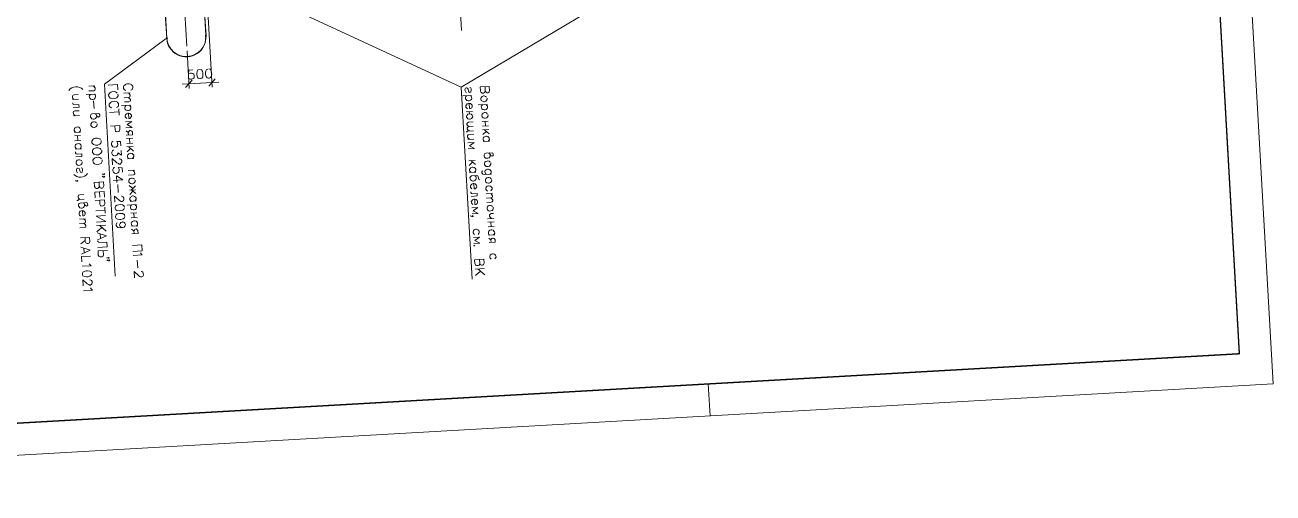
# Model space of a CAD drawing. Header units: metres. Extents: x 107714.2 to 107732.3, y 110797.9 to 110846.2.
# Drawn here: x 107716.82687 to 107716.83758, y 110843.47475 to 110843.47877 of the extents above; entities that cross this region are included whole.
import ezdxf

# ---------------------------------------------------------------- set-up
doc = ezdxf.new("R2010")
doc.units = ezdxf.units.M
doc.layers.add('PDF _Геометрия', color=7, linetype='Continuous')
doc.layers.add('PDF _Сплошная заливка', color=7, linetype='Continuous')

msp = doc.modelspace()

# ---------------------------------------------------------------- linework, layer by layer
at = {"layer": 'PDF _Геометрия', "lineweight": 18}
for points in [[(107716.8197510368, 110843.4980960203), (107716.8210779457, 110843.4747503656), (107716.8375846381, 110843.475688565), (107716.8362577291, 110843.4990342197)], [(107716.8283649295, 110843.4783880672), (107716.8283534708, 110843.4783840772), (107716.8283474769, 110843.4783720511), (107716.8283435253, 110843.4783534635), (107716.8283441874, 110843.4783418157), (107716.8283502197, 110843.4783237956), (107716.8283575376, 110843.4783125261), (107716.8283693746, 110843.4783098601), (107716.8283760305, 110843.4783102384), (107716.8283874893, 110843.4783142284), (107716.8283951471, 110843.4783263492), (107716.8283974348, 110843.4783448421), (107716.8283967727, 110843.47835649), (107716.8283924044, 110843.4783746046), (107716.8283834225, 110843.4783857796), (107716.8283715855, 110843.4783884455)], [(107716.8284398087, 110843.4783923232), (107716.82842835, 110843.4783883332), (107716.8284223561, 110843.478376307), (107716.8284184045, 110843.4783577195), (107716.8284190665, 110843.4783460716), (107716.8284250988, 110843.4783280516), (107716.8284324168, 110843.478316782), (107716.8284442538, 110843.4783141161), (107716.8284509097, 110843.4783144944), (107716.8284623684, 110843.4783184844), (107716.8284700263, 110843.4783306051), (107716.8284723139, 110843.4783490981), (107716.8284716519, 110843.4783607459), (107716.8284672836, 110843.4783788606), (107716.8284583016, 110843.4783900356), (107716.8284464646, 110843.4783927015)], [(107716.827667479, 110843.4781764822), (107716.8276683302, 110843.4781615063), (107716.8276637165, 110843.4781545667), (107716.8276575335, 110843.4781458685), (107716.8276494027, 110843.4781420676), (107716.827639608, 110843.4781381722), (107716.8276196402, 110843.4781370373), (107716.8276094672, 110843.4781397978), (107716.8276009581, 110843.4781426529), (107716.8275938293, 110843.4781505945), (107716.8275884591, 110843.4781569667), (107716.8275876079, 110843.4781719425), (107716.8275921269, 110843.4781805461), (107716.8275984045, 110843.4781875804), (107716.8276064407, 110843.4781930452), (107716.8276162355, 110843.4781969406), (107716.8276362032, 110843.4781980755), (107716.8276463763, 110843.478195315), (107716.8276549799, 110843.478190796), (107716.8276620141, 110843.4781845183)], [(107716.8308361569, 110843.4781429043), (107716.8308367243, 110843.4781329204), (107716.8308322053, 110843.4781243168), (107716.8308259277, 110843.4781172825), (107716.8308145635, 110843.4781116285), (107716.8308079076, 110843.4781112502), (107716.830795976, 110843.4781155802), (107716.8307872778, 110843.4781217632), (107716.8307834769, 110843.4781298939), (107716.8307829095, 110843.4781398778), (107716.8307857646, 110843.4781483869), (107716.8307937062, 110843.4781555157), (107716.8308050703, 110843.4781611697), (107716.8308117262, 110843.478161548), (107716.8308236578, 110843.4781572181), (107716.830830692, 110843.4781509405)], [(107716.8308441959, 110843.4780014659), (107716.8308448579, 110843.477989818), (107716.8308402443, 110843.4779828784), (107716.8308340612, 110843.4779741802), (107716.8308226025, 110843.4779701902), (107716.8308159466, 110843.4779698119), (107716.8308041096, 110843.4779724778), (107716.8307953168, 110843.4779803248), (107716.8307916105, 110843.4779867916), (107716.8307909485, 110843.4779984395), (107716.8307938981, 110843.4780052845), (107716.8308017452, 110843.4780140773), (107716.8308132039, 110843.4780180673), (107716.8308198598, 110843.4780184456), (107716.8308316968, 110843.4780157797), (107716.8308388256, 110843.4780078381)], [(107716.8274882653, 110843.47792257), (107716.8274889274, 110843.4779109222), (107716.8274859777, 110843.4779040771), (107716.8274781307, 110843.4778952843), (107716.827466672, 110843.4778912943), (107716.8274600161, 110843.477890916), (107716.827448179, 110843.4778935819), (107716.8274410502, 110843.4779015235), (107716.82743568, 110843.4779078957), (107716.8274350179, 110843.4779195436), (107716.827439537, 110843.4779281472), (107716.8274458146, 110843.4779351815), (107716.8274572733, 110843.4779391715), (107716.8274639293, 110843.4779395498), (107716.8274757663, 110843.4779368838), (107716.8274844645, 110843.4779307008)], [(107716.8275232117, 110843.4777776529), (107716.8275240629, 110843.4777626771), (107716.8275194493, 110843.4777557374), (107716.8275132663, 110843.4777470392), (107716.8275051355, 110843.4777432384), (107716.8274953408, 110843.477739343), (107716.827475373, 110843.4777382081), (107716.8274652, 110843.4777409686), (107716.8274566909, 110843.4777438236), (107716.8274495621, 110843.4777517652), (107716.8274441918, 110843.4777581374), (107716.8274433407, 110843.4777731133), (107716.8274478597, 110843.4777817169), (107716.8274541374, 110843.4777887511), (107716.8274621735, 110843.477794216), (107716.8274719683, 110843.4777981114), (107716.827491936, 110843.4777992463), (107716.8275021091, 110843.4777964858), (107716.8275107127, 110843.4777919667), (107716.8275177469, 110843.4777856891)], [(107716.827527846, 110843.4776961179), (107716.8275286972, 110843.477681142), (107716.8275241781, 110843.4776725384), (107716.8275179005, 110843.4776655042), (107716.8275097698, 110843.4776617033), (107716.8275000696, 110843.4776561439), (107716.8274801018, 110843.477655009), (107716.8274698342, 110843.4776594335), (107716.8274613252, 110843.4776622886), (107716.8274542909, 110843.4776685662), (107716.8274488261, 110843.4776766024), (107716.8274479749, 110843.4776915782), (107716.8274525885, 110843.4776985178), (107716.8274587716, 110843.4777072161), (107716.8274669024, 110843.4777110169), (107716.8274766971, 110843.4777149123), (107716.8274966648, 110843.4777160472), (107716.8275068379, 110843.4777132867), (107716.8275153469, 110843.4777104317), (107716.8275224758, 110843.47770249)], [(107716.8273598991, 110843.4775964269), (107716.8273605611, 110843.477584779), (107716.8273576115, 110843.477577934), (107716.8273497645, 110843.4775691412), (107716.8273399697, 110843.4775652457), (107716.8273316498, 110843.4775647729), (107716.8273198128, 110843.4775674388), (107716.827312684, 110843.4775753804), (107716.8273089777, 110843.4775818472), (107716.8273083157, 110843.477593495), (107716.8273112654, 110843.4776003401), (107716.8273174484, 110843.4776090383), (107716.8273289071, 110843.4776130283), (107716.827337227, 110843.4776135012), (107716.8273474001, 110843.4776107407), (107716.8273561929, 110843.4776028937)], [(107716.8275325748, 110843.4776129188), (107716.827533426, 110843.477597943), (107716.8275288124, 110843.4775910033), (107716.8275226293, 110843.4775823051), (107716.8275144986, 110843.4775785043), (107716.8275047039, 110843.4775746088), (107716.8274847361, 110843.4775734739), (107716.827474563, 110843.4775762344), (107716.827466054, 110843.4775790895), (107716.8274589252, 110843.4775870311), (107716.8274535549, 110843.4775934033), (107716.8274527037, 110843.4776083791), (107716.8274572228, 110843.4776169827), (107716.8274635004, 110843.477624017), (107716.8274715366, 110843.4776294818), (107716.8274813313, 110843.4776333772), (107716.8275012991, 110843.4776345122), (107716.8275114721, 110843.4776317517), (107716.8275200758, 110843.4776272326), (107716.82752711, 110843.477620955)], [(107716.83086784, 110843.4775854706), (107716.8308685021, 110843.4775738228), (107716.8308638884, 110843.4775668831), (107716.8308577054, 110843.4775581849), (107716.8308462467, 110843.4775541949), (107716.8308395907, 110843.4775538166), (107716.8308277537, 110843.4775564825), (107716.8308189609, 110843.4775643295), (107716.8308152547, 110843.4775707963), (107716.8308145926, 110843.4775824442), (107716.8308174477, 110843.4775909532), (107716.8308253893, 110843.477598082), (107716.830836848, 110843.477602072), (107716.8308435039, 110843.4776024504), (107716.830855341, 110843.4775997844), (107716.8308623752, 110843.4775935068)], [(107716.8278145855, 110843.4774386409), (107716.8278152475, 110843.4774269931), (107716.8278107285, 110843.4774183894), (107716.8278044508, 110843.4774113552), (107716.8277929921, 110843.4774073652), (107716.8277863362, 110843.4774069869), (107716.8277744992, 110843.4774096528), (107716.827765801, 110843.4774158359), (107716.8277620001, 110843.4774239666), (107716.8277613381, 110843.4774356145), (107716.8277642878, 110843.4774424596), (107716.8277721348, 110843.4774512523), (107716.8277835935, 110843.4774552423), (107716.8277902494, 110843.4774556207), (107716.8278020864, 110843.4774529547), (107716.8278092152, 110843.4774450131)], [(107716.830875879, 110843.4774440322), (107716.8308765411, 110843.4774323844), (107716.830872022, 110843.4774237807), (107716.8308657444, 110843.4774167465), (107716.8308542857, 110843.4774127565), (107716.8308476297, 110843.4774123782), (107716.8308357927, 110843.4774150441), (107716.8308270945, 110843.4774212272), (107716.8308232937, 110843.4774293579), (107716.8308226316, 110843.4774410058), (107716.8308255813, 110843.4774478509), (107716.8308334283, 110843.4774566437), (107716.830844887, 110843.4774606336), (107716.8308515429, 110843.4774610119), (107716.83086338, 110843.477458346), (107716.8308705088, 110843.4774504044)], [(107716.8277225225, 110843.4772080452), (107716.8277169631, 110843.4772177453), (107716.8277065063, 110843.4772254978), (107716.8276863494, 110843.4772276908), (107716.8276763655, 110843.4772271234), (107716.8276565869, 110843.4772226605), (107716.8276470759, 110843.4772137731), (107716.8276426514, 110843.4772035055), (107716.8276431243, 110843.4771951856), (107716.8276487783, 110843.4771838214), (107716.8276591405, 110843.477177733), (107716.8276792974, 110843.4771755399), (107716.8276892813, 110843.4771761074), (107716.8277090599, 110843.4771805703), (107716.8277186655, 110843.4771877937), (107716.8277229954, 110843.4771997253)], [(107716.8277267785, 110843.477133166), (107716.827721219, 110843.4771428662), (107716.8277107623, 110843.4771506186), (107716.8276906054, 110843.4771528117), (107716.8276806215, 110843.4771522442), (107716.8276608429, 110843.4771477813), (107716.8276513318, 110843.477138894), (107716.8276469074, 110843.4771286263), (107716.8276473802, 110843.4771203064), (107716.8276530342, 110843.4771089423), (107716.8276633964, 110843.4771028538), (107716.8276835533, 110843.4771006608), (107716.8276935372, 110843.4771012282), (107716.8277133158, 110843.4771056911), (107716.8277229214, 110843.4771129145), (107716.8277272513, 110843.4771248461)], [(107716.8308894981, 110843.477204419), (107716.8308901601, 110843.4771927711), (107716.830885641, 110843.4771841675), (107716.8308793634, 110843.4771771332), (107716.8308679047, 110843.4771731432), (107716.8308612488, 110843.4771727649), (107716.8308494118, 110843.4771754308), (107716.8308407135, 110843.4771816139), (107716.8308369127, 110843.4771897446), (107716.8308362507, 110843.4772013925), (107716.8308392003, 110843.4772082376), (107716.8308470473, 110843.4772170304), (107716.830858506, 110843.4772210204), (107716.830865162, 110843.4772213987), (107716.830876999, 110843.4772187327), (107716.8308841278, 110843.4772107911)], [(107716.8274409989, 110843.476639487), (107716.8274370089, 110843.4766509457), (107716.8274249827, 110843.4766569396), (107716.8274064898, 110843.4766592273), (107716.8273948419, 110843.4766585652), (107716.8273767273, 110843.4766541969), (107716.8273654577, 110843.4766468789), (107716.8273627918, 110843.4766350419), (107716.8273632647, 110843.476626722), (107716.8273671601, 110843.4766169273), (107716.8273792808, 110843.4766092694), (107716.8273977738, 110843.4766069818), (107716.8274094217, 110843.4766076438), (107716.8274275363, 110843.4766120121), (107716.8274387113, 110843.4766209941), (107716.8274414718, 110843.4766311671)]]:
    msp.add_lwpolyline(points, close=True, dxfattribs=at)
at = {"layer": 'PDF _Геометрия', "lineweight": 0, "const_width": 1.167083333333335e-05}
msp.add_lwpolyline([(107716.8200693553, 110843.4973270097), (107716.8213361135, 110843.4750396484), (107716.8372953554, 110843.475946732), (107716.8360285972, 110843.4982340933)], close=True, dxfattribs=at)
at = {"layer": 'PDF _Геометрия', "lineweight": 18}
for points in [[(107716.8284259508, 110843.4792529235), (107716.8284362184, 110843.4792484991), (107716.8306137864, 110843.4782371041), (107716.8307075118, 110843.4765880989), (107716.8306137864, 110843.4782371041), (107716.8327242977, 110843.4794922228), (107716.8327339978, 110843.4794977822)], [(107716.8280794757, 110843.4786522947), (107716.8280714396, 110843.4786468298), (107716.8275507905, 110843.4782616645), (107716.8276445159, 110843.4766126592)], [(107716.8283116821, 110843.4783850408), (107716.8282750746, 110843.4783829601), (107716.8282736381, 110843.4783494913), (107716.8282767769, 110843.4783530085), (107716.8282882357, 110843.4783569985), (107716.8282982195, 110843.4783575659), (107716.8283100566, 110843.4783549), (107716.8283188493, 110843.478347053), (107716.8283227448, 110843.4783372582), (107716.8283232176, 110843.4783289383), (107716.8283205517, 110843.4783171013), (107716.8283126101, 110843.4783099725), (107716.8283011514, 110843.4783059825), (107716.8282911675, 110843.478305415), (107716.8282793305, 110843.478308081), (107716.8282758134, 110843.4783112198), (107716.8282703485, 110843.478319256)], [(107716.8274697283, 110843.4782487103), (107716.8274164809, 110843.4782456839)], [(107716.8274547525, 110843.4782478591), (107716.8274670624, 110843.4782368733), (107716.8274707687, 110843.4782304065), (107716.8274714307, 110843.4782187587), (107716.8274685756, 110843.4782102496), (107716.8274604449, 110843.4782064488), (107716.8274188453, 110843.4782040844)], [(107716.8276653037, 110843.4782147537), (107716.8276627501, 110843.4782596812), (107716.827582879, 110843.4782551415)], [(107716.8277774524, 110843.4782094425), (107716.8277855832, 110843.4782132433), (107716.8277886274, 110843.4782184244), (107716.8277917663, 110843.4782219415), (107716.8277947159, 110843.4782287866), (107716.8277938647, 110843.4782437624), (107716.8277900639, 110843.4782518932), (107716.8277865468, 110843.478255032), (107716.8277830297, 110843.4782581708), (107716.827774426, 110843.4782626899), (107716.827762589, 110843.4782653558), (107716.8277442852, 110843.4782643155), (107716.8277328265, 110843.4782603255), (107716.8277264543, 110843.4782549552), (107716.8277185127, 110843.4782478264), (107716.8277156576, 110843.4782393174), (107716.8277165088, 110843.4782243415), (107716.8277202151, 110843.4782178747), (107716.8277290079, 110843.4782100277), (107716.8277358529, 110843.4782070781)], [(107716.8306874745, 110843.4782329456), (107716.8306959835, 110843.4782300905), (107716.8306999735, 110843.4782186318), (107716.8307006356, 110843.4782069839), (107716.8306979696, 110843.4781951469), (107716.8306898389, 110843.478191346), (107716.8306829938, 110843.4781942957), (107716.830677529, 110843.4782023319), (107716.8306731607, 110843.4782204465), (107716.8306693598, 110843.4782285773), (107716.8306608508, 110843.4782314324), (107716.8306575228, 110843.4782312432), (107716.8306510561, 110843.478227537), (107716.8306467261, 110843.4782156054), (107716.8306473882, 110843.4782039575), (107716.8306530422, 110843.4781925933), (107716.8306598872, 110843.4781896437)], [(107716.8308208205, 110843.4782071375), (107716.8308248105, 110843.4781956788), (107716.8308283276, 110843.47819254), (107716.8308369313, 110843.4781880209), (107716.8308435872, 110843.4781883992), (107716.8308516234, 110843.4781938641), (107716.8308547622, 110843.4781973812), (107716.8308574281, 110843.4782092182), (107716.8308555366, 110843.4782424978), (107716.8307773295, 110843.4782380527), (107716.830779221, 110843.4782047731), (107716.830783211, 110843.4781933144), (107716.8307883921, 110843.4781902702), (107716.8307953317, 110843.4781856565), (107716.8308069796, 110843.4781863185), (107716.8308133518, 110843.4781916888), (107716.8308181546, 110843.4781953005), (107716.8308208205, 110843.4782071375), (107716.830818929, 110843.4782404171)], [(107716.8273271756, 110843.4781721644), (107716.827290568, 110843.4781700837), (107716.8272791093, 110843.4781660937), (107716.8272761597, 110843.4781592486), (107716.8272768217, 110843.4781476007), (107716.8272806226, 110843.47813947), (107716.8272928379, 110843.4781301481)], [(107716.8273294455, 110843.4781322288), (107716.827277862, 110843.478129297)], [(107716.8272817397, 110843.4780610737), (107716.8273333231, 110843.4780640056), (107716.827331999, 110843.4780873013), (107716.8272953914, 110843.4780852206), (107716.8272835544, 110843.4780878866), (107716.8272798481, 110843.4780943533), (107716.8272793753, 110843.4781026733)], [(107716.8274737951, 110843.4781771592), (107716.827395588, 110843.4781727141)], [(107716.8274621473, 110843.4781764971), (107716.8274708455, 110843.4781703141), (107716.8274746463, 110843.4781621833), (107716.8274753083, 110843.4781505354), (107716.8274723587, 110843.4781436904), (107716.8274645117, 110843.4781348976), (107716.8274530529, 110843.4781309076), (107716.827446397, 110843.4781305293), (107716.82743456, 110843.4781331952), (107716.8274274312, 110843.4781411368), (107716.8274220609, 110843.478147509), (107716.8274213989, 110843.4781591569), (107716.827425918, 110843.4781677605), (107716.8274321956, 110843.4781747947)], [(107716.8274587069, 110843.4781195434), (107716.82746249, 110843.4780529842)], [(107716.827654037, 110843.4780605326), (107716.8276621677, 110843.4780643334), (107716.8276653065, 110843.4780678505), (107716.8276684453, 110843.4780713676), (107716.8276729644, 110843.4780799713), (107716.8276721132, 110843.4780949471), (107716.827666743, 110843.4781013193), (107716.8276631313, 110843.4781061221), (107716.8276596141, 110843.4781092609), (107716.8276511051, 110843.4781121159), (107716.827640932, 110843.4781148764), (107716.8276209643, 110843.4781137415), (107716.8276111695, 110843.4781098461), (107716.8276030388, 110843.4781060453), (107716.8275968558, 110843.478097347), (107716.8275922421, 110843.4780904074), (107716.8275930933, 110843.4780754316), (107716.8275985581, 110843.4780673954), (107716.8276055924, 110843.4780611178), (107716.8276141014, 110843.4780582627)], [(107716.8277720261, 110843.4781874324), (107716.8277187786, 110843.478184406)], [(107716.8277570502, 110843.4781865812), (107716.8277676961, 110843.4781755008), (107716.827773161, 110843.4781674647), (107716.8277735393, 110843.4781608087), (107716.8277690202, 110843.4781522051), (107716.8277592255, 110843.4781483097), (107716.8277209539, 110843.4781461344)], [(107716.8277592255, 110843.4781483097), (107716.8277698714, 110843.4781372293), (107716.8277752416, 110843.4781308571), (107716.8277757145, 110843.4781225372), (107716.8277711009, 110843.4781155975), (107716.8277613062, 110843.4781117021), (107716.8277230346, 110843.4781095268)], [(107716.830703, 110843.4781653844), (107716.8306247929, 110843.4781609393)], [(107716.8306913521, 110843.4781647224), (107716.8307000503, 110843.4781585393), (107716.8307038512, 110843.4781504086), (107716.8307044186, 110843.4781404247), (107716.8307015636, 110843.4781319156), (107716.830693622, 110843.4781247868), (107716.8306822578, 110843.4781191329), (107716.8306756019, 110843.4781187545), (107716.8306636703, 110843.4781230844), (107716.8306566361, 110843.4781293621), (107716.8306511712, 110843.4781373982), (107716.8306506038, 110843.4781473821), (107716.8306551228, 110843.4781559858), (107716.8306614005, 110843.47816302)], [(107716.8306834873, 110843.4780975011), (107716.8306860409, 110843.4780525736), (107716.8306943608, 110843.4780530465), (107716.8307008276, 110843.4780567527), (107716.8307056303, 110843.4780603644), (107716.8307084854, 110843.4780688735), (107716.8307078234, 110843.4780805214), (107716.8307041171, 110843.4780869882), (107716.8306953243, 110843.4780948352), (107716.8306834873, 110843.4780975011), (107716.8306768314, 110843.4780971228), (107716.8306653727, 110843.4780931328), (107716.8306591896, 110843.4780844346), (107716.830654576, 110843.4780774949), (107716.830655238, 110843.478065847), (107716.8306607029, 110843.4780578109), (107716.8306677371, 110843.4780515333)], [(107716.8273350255, 110843.4780340539), (107716.8272984179, 110843.4780319733), (107716.8272869592, 110843.4780279832), (107716.8272841041, 110843.4780194742), (107716.8272846716, 110843.4780094903), (107716.8272884724, 110843.4780013596), (107716.8273007823, 110843.4779903737)], [(107716.8273373899, 110843.4779924544), (107716.8272858065, 110843.4779895225)], [(107716.8274716995, 110843.478008435), (107716.8274804923, 110843.478000588), (107716.8274841985, 110843.4779941212), (107716.8274915165, 110843.4779828517), (107716.8275000255, 110843.4779799966), (107716.8275064923, 110843.4779837028), (107716.8275112951, 110843.4779873145), (107716.8275106331, 110843.4779989624), (107716.8275051682, 110843.4780069986), (107716.8275016511, 110843.4780101374), (107716.8274450758, 110843.4780069218), (107716.827438609, 110843.4780032155), (107716.8274355648, 110843.4779980344), (107716.8274309511, 110843.4779910948), (107716.8274316132, 110843.4779794469), (107716.8274369834, 110843.4779730747), (107716.8274441122, 110843.4779651331), (107716.8274559493, 110843.4779624672), (107716.8274626052, 110843.4779628455), (107716.8274740639, 110843.4779668355), (107716.8274819109, 110843.4779756283), (107716.8274848606, 110843.4779824734), (107716.8274841985, 110843.4779941212)], [(107716.82767618, 110843.4780233959), (107716.8275963089, 110843.4780188562)], [(107716.8276746668, 110843.4780500196), (107716.8276776932, 110843.4779967722)], [(107716.8277779844, 110843.4780826016), (107716.8276981133, 110843.4780780619)], [(107716.8277663365, 110843.4780819396), (107716.8277734653, 110843.478073998), (107716.8277788356, 110843.4780676258), (107716.8277794976, 110843.4780559779), (107716.8277749785, 110843.4780473743), (107716.8277687009, 110843.4780403401), (107716.8277572422, 110843.4780363501), (107716.8277505862, 110843.4780359718), (107716.8277387492, 110843.4780386377), (107716.827730051, 110843.4780448207), (107716.8277262502, 110843.4780529515), (107716.8277255882, 110843.4780645993), (107716.8277285378, 110843.4780714444), (107716.8277363848, 110843.4780802372)], [(107716.8277585663, 110843.4780130543), (107716.8277611198, 110843.4779681268), (107716.8277694397, 110843.4779685997), (107716.8277759065, 110843.477972306), (107716.8277789507, 110843.4779774871), (107716.8277835644, 110843.4779844267), (107716.8277829023, 110843.4779960746), (107716.8277775321, 110843.4780024468), (107716.8277704033, 110843.4780103884), (107716.8277585663, 110843.4780130543), (107716.8277519103, 110843.478012676), (107716.8277404516, 110843.478008686), (107716.8277326046, 110843.4779998932), (107716.8277296549, 110843.4779930481), (107716.827730317, 110843.4779814003), (107716.8277340232, 110843.4779749335), (107716.827742816, 110843.4779670865)], [(107716.8307108498, 110843.478027274), (107716.8306576024, 110843.4780242475)], [(107716.8306842262, 110843.4780257607), (107716.8306852665, 110843.478007457), (107716.8306885945, 110843.4780076461), (107716.8307004315, 110843.4780049802), (107716.8307092242, 110843.4779971332), (107716.8307129305, 110843.4779906664), (107716.8307134034, 110843.4779823465), (107716.8307104538, 110843.4779755014), (107716.8307026067, 110843.4779667086), (107716.830691148, 110843.4779627186), (107716.8306844921, 110843.4779623403), (107716.8306726551, 110843.4779650062), (107716.8306655263, 110843.4779729478), (107716.830660156, 110843.47797932), (107716.8306596831, 110843.4779876399), (107716.8306642968, 110843.4779945796), (107716.8306704798, 110843.4780032778), (107716.8306819385, 110843.4780072678), (107716.8306852665, 110843.478007457)], [(107716.8308392779, 110843.4780879929), (107716.8307594068, 110843.4780834532)], [(107716.83082763, 110843.4780873309), (107716.8308347588, 110843.4780793893), (107716.8308401291, 110843.4780730171), (107716.8308407911, 110843.4780613692), (107716.8308362721, 110843.4780527656), (107716.8308299944, 110843.4780457313), (107716.8308185357, 110843.4780417413), (107716.8308118798, 110843.478041363), (107716.8308000428, 110843.478044029), (107716.8307913446, 110843.478050212), (107716.8307875437, 110843.4780583428), (107716.8307868817, 110843.4780699906), (107716.8307898314, 110843.4780768357), (107716.8307976784, 110843.4780856285)], [(107716.8273038294, 110843.4778486516), (107716.8272967951, 110843.4778549292), (107716.8272929943, 110843.47786306), (107716.8272923323, 110843.4778747078), (107716.8272952819, 110843.4778815529), (107716.8272984207, 110843.47788507), (107716.827301465, 110843.4778902511), (107716.8273129237, 110843.4778942411), (107716.8273212436, 110843.477894714), (107716.8273314166, 110843.4778919535), (107716.8273402094, 110843.4778841065), (107716.8273439157, 110843.4778776397), (107716.8273445777, 110843.4778659919), (107716.8273417226, 110843.4778574828), (107716.827333781, 110843.477850354)], [(107716.8276029293, 110843.4779023775), (107716.8276828004, 110843.4779069172), (107716.8276846919, 110843.4778736376), (107716.827680362, 110843.477861706), (107716.8276772232, 110843.4778581889), (107716.8276707564, 110843.4778544826), (107716.8276591085, 110843.4778538206), (107716.8276505995, 110843.4778566757), (107716.8276470824, 110843.4778598145), (107716.8276430924, 110843.4778712732), (107716.8276412008, 110843.4779045528)], [(107716.8277356133, 110843.4778882173), (107716.8277888607, 110843.4778912438), (107716.8277457479, 110843.4779155031), (107716.8277859288, 110843.4779428272), (107716.8277326814, 110843.4779398008)], [(107716.8306797661, 110843.4778986361), (107716.8306692147, 110843.4779080526), (107716.8306637499, 110843.4779160888), (107716.8306633716, 110843.4779227447), (107716.8306678907, 110843.4779313483), (107716.8306776854, 110843.4779352437), (107716.830715957, 110843.477937419)], [(107716.8306819414, 110843.4778603646), (107716.8306712954, 110843.477871445), (107716.8306659252, 110843.4778778172), (107716.8306654523, 110843.4778861371), (107716.8306700659, 110843.4778930767), (107716.8306797661, 110843.4778986361), (107716.8307180377, 110843.4779008114)], [(107716.8308474115, 110843.4779448905), (107716.8307941641, 110843.4779418641)], [(107716.8308497759, 110843.477903291), (107716.8307965285, 110843.4779002646)], [(107716.8308207878, 110843.4779433773), (107716.8308231522, 110843.4779017778)], [(107716.8273454289, 110843.477851016), (107716.8272938455, 110843.4778480841)], [(107716.8273471313, 110843.4778210644), (107716.8272955479, 110843.4778181325)], [(107716.8273494957, 110843.4777794648), (107716.8272979123, 110843.477776533)], [(107716.8273205076, 110843.4778195511), (107716.827322872, 110843.4777779516)], [(107716.8276927309, 110843.4777321992), (107716.8276906502, 110843.4777688068), (107716.8276555175, 110843.4777701487), (107716.8276606985, 110843.4777671044), (107716.8276646885, 110843.4777556457), (107716.827665256, 110843.4777456618), (107716.8276625901, 110843.4777338248), (107716.8276547431, 110843.477725032), (107716.8276432844, 110843.477721042), (107716.8276366284, 110843.4777206637), (107716.8276247914, 110843.4777233296), (107716.8276176626, 110843.4777312712), (107716.8276120086, 110843.4777426354), (107716.8276114412, 110843.4777526193), (107716.8276157711, 110843.4777645508), (107716.8276189099, 110843.477768068), (107716.8276252821, 110843.4777734382)], [(107716.8277371265, 110843.4778615937), (107716.8277562815, 110843.4778476582)], [(107716.8277392072, 110843.4778249861), (107716.8277924546, 110843.4778280125), (107716.8277912251, 110843.4778496443), (107716.8277857602, 110843.4778576804), (107716.8277822431, 110843.4778608192), (107716.8277753981, 110843.4778637689), (107716.8277704061, 110843.4778634852), (107716.8277639393, 110843.4778597789), (107716.8277608005, 110843.4778562618), (107716.8277562815, 110843.4778476582), (107716.827757511, 110843.4778260264)], [(107716.827794157, 110843.4777980608), (107716.8277409095, 110843.4777950344)], [(107716.8277675332, 110843.4777965476), (107716.8277698977, 110843.4777549481)], [(107716.8307202129, 110843.4778625398), (107716.8306669655, 110843.4778595134), (107716.8306673438, 110843.4778528575), (107716.83065736, 110843.47785229)], [(107716.8307219153, 110843.4778325882), (107716.8306836437, 110843.4778304129), (107716.830673849, 110843.4778265175), (107716.8306693299, 110843.4778179139), (107716.8306698974, 110843.47780793), (107716.8306753622, 110843.4777998938), (107716.8306860082, 110843.4777888134)], [(107716.8307242797, 110843.4777909886), (107716.8306710323, 110843.4777879622)], [(107716.8308514783, 110843.4778733394), (107716.8307982309, 110843.4778703129)], [(107716.8308290337, 110843.4778570394), (107716.8308005007, 110843.4778303774)], [(107716.8308155533, 110843.4777711361), (107716.8308068551, 110843.4777773191), (107716.8308030543, 110843.4777854499), (107716.8308024868, 110843.4777954337), (107716.8308053419, 110843.4778039428), (107716.8308101447, 110843.4778075545), (107716.8308132835, 110843.4778110716), (107716.8308246477, 110843.4778167256), (107716.8308313036, 110843.4778171039), (107716.8308432352, 110843.477812774), (107716.8308502694, 110843.4778064964), (107716.8308557342, 110843.4777984602), (107716.8308563017, 110843.4777884763), (107716.8308517826, 110843.4777798727), (107716.830845505, 110843.4777728385)], [(107716.8308571529, 110843.4777735005), (107716.8308039055, 110843.477770474)], [(107716.830853559, 110843.4778367318), (107716.8308132067, 110843.4778711641)], [(107716.827311963, 110843.4777055492), (107716.8273048342, 110843.4777134908), (107716.8273011279, 110843.4777199576), (107716.8273004658, 110843.4777316055), (107716.8273033209, 110843.4777401145), (107716.8273064597, 110843.4777436317), (107716.8273095985, 110843.4777471488), (107716.8273210573, 110843.4777511388), (107716.8273293771, 110843.4777516116), (107716.8273395502, 110843.4777488511), (107716.8273482484, 110843.4777426681), (107716.8273520493, 110843.4777345374), (107716.8273527113, 110843.4777228895), (107716.8273497616, 110843.4777160444), (107716.8273419146, 110843.4777072516)], [(107716.8273535625, 110843.4777079136), (107716.8273019791, 110843.4777049818)], [(107716.8273057621, 110843.4776384225), (107716.8273573455, 110843.4776413544), (107716.827356116, 110843.4776629861), (107716.8273195085, 110843.4776609055), (107716.8273075769, 110843.4776652354), (107716.8273038706, 110843.4776717022), (107716.8273033977, 110843.4776800221)], [(107716.8276949062, 110843.4776939276), (107716.8276972706, 110843.4776523281), (107716.8276659948, 110843.4776739215), (107716.8276666569, 110843.4776622736), (107716.8276620432, 110843.477655334), (107716.827658999, 110843.4776501528), (107716.8276475403, 110843.4776461628), (107716.8276408844, 110843.4776457845), (107716.8276290474, 110843.4776484505), (107716.8276219185, 110843.4776563921), (107716.8276162645, 110843.4776677562), (107716.8276156971, 110843.4776777401), (107716.827620027, 110843.4776896717), (107716.8276231658, 110843.4776931888), (107716.827629538, 110843.4776985591)], [(107716.8277965214, 110843.4777564613), (107716.827743274, 110843.4777534349)], [(107716.8277982237, 110843.4777265097), (107716.8277449763, 110843.4777234832)], [(107716.8277757792, 110843.4777102098), (107716.8277473408, 110843.4776818837)], [(107716.8277623934, 110843.4776226424), (107716.8277536006, 110843.4776304894), (107716.8277498943, 110843.4776369562), (107716.8277492323, 110843.4776486041), (107716.8277521819, 110843.4776554491), (107716.8277568902, 110843.4776607248), (107716.827760029, 110843.4776642419), (107716.8277714877, 110843.4776682319), (107716.8277781436, 110843.4776686102), (107716.8277899806, 110843.4776659443), (107716.8277971094, 110843.4776580027), (107716.8278024797, 110843.4776516305), (107716.8278031417, 110843.4776399827), (107716.8277985281, 110843.477633043), (107716.827792345, 110843.4776243448)], [(107716.827800399, 110843.4776882381), (107716.8277599522, 110843.4777243344)], [(107716.8306756666, 110843.4777064271), (107716.830728914, 110843.4777094536), (107716.8306858012, 110843.4777337129), (107716.8307259821, 110843.477761037), (107716.8306727347, 110843.4777580105)], [(107716.8308512742, 110843.4776713356), (107716.830858403, 110843.477663394), (107716.8308637732, 110843.4776570218), (107716.8308710912, 110843.4776457523), (107716.8308796003, 110843.4776428972), (107716.830886067, 110843.4776466034), (107716.8308892058, 110843.4776501206), (107716.8308885438, 110843.4776617684), (107716.830884743, 110843.4776698992), (107716.8308812258, 110843.477673038), (107716.8308246505, 110843.4776698224), (107716.8308181837, 110843.4776661161), (107716.8308134755, 110843.4776608404), (107716.8308105258, 110843.4776539954), (107716.8308111879, 110843.4776423475), (107716.8308148941, 110843.4776358807), (107716.8308236869, 110843.4776280337), (107716.8308355239, 110843.4776253678), (107716.8308421799, 110843.4776257461), (107716.8308536386, 110843.4776297361), (107716.8308598216, 110843.4776384343), (107716.8308644353, 110843.4776453739), (107716.8308637732, 110843.4776570218)], [(107716.8276790052, 110843.4776212415), (107716.8276839971, 110843.4776215252), (107716.8276908422, 110843.4776185756), (107716.8276943593, 110843.4776154368), (107716.8276998241, 110843.4776074006), (107716.8277006753, 110843.4775924248), (107716.8276960617, 110843.4775854851), (107716.8276929229, 110843.477581968), (107716.8276865507, 110843.4775765978), (107716.8276782308, 110843.4775761249), (107716.8276712911, 110843.4775807385), (107716.8276592649, 110843.4775867324), (107716.8276188181, 110843.4776228287), (107716.8276218446, 110843.4775695813)], [(107716.8278039929, 110843.4776250068), (107716.8277507455, 110843.4776219804)], [(107716.8307346831, 110843.4776079507), (107716.8306814357, 110843.4776049243)], [(107716.8307122386, 110843.4775916508), (107716.8306838001, 110843.4775633248)], [(107716.8307367638, 110843.4775713431), (107716.8306964116, 110843.4776057755)], [(107716.8273512777, 110843.4775425175), (107716.8273597868, 110843.4775396624), (107716.8273637767, 110843.4775282037), (107716.8273643442, 110843.4775182198), (107716.8273616783, 110843.4775063828), (107716.8273535475, 110843.4775025819), (107716.8273467025, 110843.4775055316), (107716.8273429962, 110843.4775119984), (107716.8273368693, 110843.4775316824), (107716.8273331631, 110843.4775381492), (107716.827326318, 110843.4775410988), (107716.827321326, 110843.4775408151), (107716.8273148593, 110843.4775371088), (107716.8273121933, 110843.4775252718), (107716.8273127608, 110843.4775152879), (107716.8273167508, 110843.4775038292), (107716.8273235959, 110843.4775008795)], [(107716.8275497465, 110843.4774870237), (107716.8275462294, 110843.4774901625), (107716.8275493682, 110843.4774936796), (107716.8275545494, 110843.4774906354), (107716.8275497465, 110843.4774870237), (107716.8275430906, 110843.4774866454), (107716.8275345816, 110843.4774895005), (107716.8275310644, 110843.4774926393)], [(107716.8275510706, 110843.477463728), (107716.8275474589, 110843.4774685307), (107716.8275505977, 110843.4774720479), (107716.8275557788, 110843.4774690036), (107716.8275510706, 110843.477463728), (107716.8275444147, 110843.4774633497), (107716.8275358111, 110843.4774678687), (107716.8275322939, 110843.4774710075)], [(107716.8277054987, 110843.4775075618), (107716.8277034181, 110843.4775441693), (107716.8276682853, 110843.4775455112), (107716.8276734664, 110843.4775424669), (107716.8276774564, 110843.4775310082), (107716.8276780238, 110843.4775210244), (107716.8276753579, 110843.4775091873), (107716.8276675109, 110843.4775003946), (107716.8276560522, 110843.4774964046), (107716.8276493963, 110843.4774960262), (107716.8276375592, 110843.4774986922), (107716.8276304304, 110843.4775066338), (107716.8276247764, 110843.4775179979), (107716.827624209, 110843.4775279818), (107716.8276285389, 110843.4775399134), (107716.8276316777, 110843.4775434305), (107716.8276380499, 110843.4775488008)], [(107716.8276295053, 110843.4774347989), (107716.8277093764, 110843.4774393385), (107716.8276539537, 110843.4774745836), (107716.8276571693, 110843.4774180083)], [(107716.8278097621, 110843.477523504), (107716.8277565147, 110843.4775204775)], [(107716.8277947863, 110843.4775226528), (107716.8278053376, 110843.4775132363), (107716.8278108024, 110843.4775052002), (107716.8278114645, 110843.4774935523), (107716.8278068508, 110843.4774866127), (107716.827800384, 110843.4774829064), (107716.8277587845, 110843.477480542)], [(107716.8306988528, 110843.4775040835), (107716.830691724, 110843.4775120251), (107716.8306863537, 110843.4775183973), (107716.8306856917, 110843.4775300451), (107716.8306902107, 110843.4775386488), (107716.8306933496, 110843.4775421659), (107716.8306964884, 110843.477545683), (107716.8307079471, 110843.477549673), (107716.830714603, 110843.4775500513), (107716.83072644, 110843.4775473854), (107716.8307351382, 110843.4775412023), (107716.8307389391, 110843.4775330716), (107716.8307396011, 110843.4775214237), (107716.8307366514, 110843.4775145787), (107716.8307288044, 110843.4775057858)], [(107716.8307404523, 110843.4775064479), (107716.8306872049, 110843.4775034214)], [(107716.830770859, 110843.4774414019), (107716.8307654888, 110843.4774477741), (107716.8307610259, 110843.4774675527), (107716.8307573197, 110843.4774740195), (107716.8307488106, 110843.4774768745), (107716.8307038831, 110843.477474321), (107716.8306974163, 110843.4774706147), (107716.8306942775, 110843.4774670976), (107716.8306897585, 110843.477458494), (107716.8306903259, 110843.4774485101), (107716.8306957908, 110843.4774404739), (107716.830702825, 110843.4774341963), (107716.8307147566, 110843.4774298664), (107716.8307214125, 110843.4774302447), (107716.8307327767, 110843.4774358986), (107716.8307359155, 110843.4774394158), (107716.8307407182, 110843.4774430275), (107716.8307435733, 110843.4774515365), (107716.8307430059, 110843.4774615204), (107716.830739205, 110843.4774696512), (107716.8307305068, 110843.4774758342)], [(107716.8308733255, 110843.4774889597), (107716.8308134221, 110843.477485555), (107716.8308015851, 110843.4774882209), (107716.830798068, 110843.4774913597), (107716.8307926032, 110843.4774993959), (107716.8307920357, 110843.4775093798), (107716.8307965548, 110843.4775179834)], [(107716.8308616776, 110843.4774882977), (107716.8308648164, 110843.4774918148), (107716.8308679552, 110843.4774953319), (107716.8308724743, 110843.4775039356), (107716.8308719068, 110843.4775139194), (107716.830866442, 110843.4775219556), (107716.8308594078, 110843.4775282332), (107716.8308474761, 110843.4775325631), (107716.8308408202, 110843.4775321848), (107716.8308294561, 110843.4775265309), (107716.8308215145, 110843.477519402), (107716.8308186594, 110843.477510893), (107716.8308192269, 110843.4775009091), (107716.8308230277, 110843.4774927784), (107716.8308317259, 110843.4774865953)], [(107716.8273210067, 110843.4774289501), (107716.8273174896, 110843.4774320889), (107716.8273206284, 110843.477435606), (107716.8273241455, 110843.4774324672), (107716.8273210067, 110843.4774289501), (107716.8273126868, 110843.4774284772), (107716.8273058418, 110843.4774314268), (107716.8273023246, 110843.4774345656)], [(107716.8275070711, 110843.4773861061), (107716.8275109665, 110843.4773763113), (107716.8275162422, 110843.4773716031), (107716.8275230873, 110843.4773686535), (107716.8275314072, 110843.4773691264), (107716.8275378739, 110843.4773728326), (107716.8275409182, 110843.4773780137), (107716.8275453427, 110843.4773882814), (107716.8275433566, 110843.477423225), (107716.8274634855, 110843.4774186853), (107716.8274654716, 110843.4773837417), (107716.827471031, 110843.4773740415), (107716.8274746427, 110843.4773692387), (107716.8274814878, 110843.4773662891), (107716.8274931356, 110843.4773669511), (107716.8275012664, 110843.477370752), (107716.8275043106, 110843.477375933), (107716.8275070711, 110843.4773861061), (107716.827505085, 110843.4774210497)], [(107716.8275508281, 110843.4772917705), (107716.8275480854, 110843.4773400259), (107716.8274682143, 110843.4773354862), (107716.827470957, 110843.4772872308)], [(107716.8276665296, 110843.4774001774), (107716.8276704072, 110843.4773319542)], [(107716.8277638916, 110843.477390687), (107716.8277953565, 110843.4773657657)], [(107716.8278193143, 110843.4773554419), (107716.8277660669, 110843.4773524154)], [(107716.8277966806, 110843.47734247), (107716.8277681476, 110843.4773158078)], [(107716.8278212059, 110843.4773221623), (107716.8277843707, 110843.4773534558), (107716.8278174228, 110843.4773887215)], [(107716.830722642, 110843.4774086129), (107716.8307251956, 110843.4773636854), (107716.8307335155, 110843.4773641583), (107716.8307399823, 110843.4773678646), (107716.830744785, 110843.4773714763), (107716.8307476401, 110843.4773799853), (107716.8307469781, 110843.4773916332), (107716.8307432718, 110843.4773981), (107716.830734479, 110843.477405947), (107716.830722642, 110843.4774086129), (107716.8307159861, 110843.4774082346), (107716.8307045274, 110843.4774042446), (107716.8306983443, 110843.4773955464), (107716.8306937307, 110843.4773886068), (107716.8306943927, 110843.4773769589), (107716.8306998576, 110843.4773689227), (107716.8307068918, 110843.4773626451)], [(107716.8308698112, 110843.4773451953), (107716.8308759942, 110843.4773538935), (107716.8308806079, 110843.4773608332), (107716.8308799458, 110843.4773724811), (107716.8308745756, 110843.4773788532), (107716.8308674468, 110843.4773867949), (107716.8308556097, 110843.4773894608), (107716.8308489538, 110843.4773890825), (107716.8308374951, 110843.4773850925), (107716.8308296481, 110843.4773762997), (107716.8308266984, 110843.4773694546), (107716.8308273604, 110843.4773578067), (107716.8308310667, 110843.47735134), (107716.8308398595, 110843.4773434929)], [(107716.827378247, 110843.4772736146), (107716.8273266636, 110843.4772706827), (107716.8273270419, 110843.4772640268), (107716.827315394, 110843.4772633648)], [(107716.8273758825, 110843.4773152141), (107716.827339275, 110843.4773131334), (107716.8273278163, 110843.4773091434), (107716.8273249612, 110843.4773006344), (107716.8273255286, 110843.4772906505), (107716.8273293295, 110843.4772825197), (107716.8273416394, 110843.4772715339)], [(107716.8273683015, 110843.4772430009), (107716.8273769997, 110843.4772368179), (107716.8273808005, 110843.4772286871), (107716.8273896879, 110843.4772191761), (107716.8273966276, 110843.4772145624), (107716.8274046637, 110843.4772200273), (107716.8274078025, 110843.4772235444), (107716.8274071405, 110843.4772351923), (107716.8274034342, 110843.477241659), (107716.8273982531, 110843.4772447033), (107716.8273433417, 110843.4772415822), (107716.827335211, 110843.4772377814), (107716.8273320722, 110843.4772342643), (107716.8273292171, 110843.4772257552), (107716.8273297846, 110843.4772157713), (107716.8273335854, 110843.4772076406), (107716.8273406197, 110843.477201363), (107716.8273525512, 110843.477197033), (107716.8273608711, 110843.4771975059), (107716.8273705713, 110843.4772030654), (107716.8273785129, 110843.4772101941), (107716.827381368, 110843.4772187032), (107716.8273808005, 110843.4772286871)], [(107716.8274722811, 110843.477263935), (107716.8275521522, 110843.4772684747), (107716.8275540437, 110843.4772351951), (107716.8275497138, 110843.4772232635), (107716.827546575, 110843.4772197464), (107716.8275401082, 110843.4772160401), (107716.8275284604, 110843.4772153781), (107716.8275199513, 110843.4772182332), (107716.8275164342, 110843.477221372), (107716.8275124442, 110843.4772328307), (107716.8275105527, 110843.4772661103)], [(107716.8275123674, 110843.4772929232), (107716.8275098138, 110843.4773378507)], [(107716.8276972584, 110843.4773000932), (107716.8277022504, 110843.4773003769), (107716.8277090955, 110843.4772974272), (107716.8277127072, 110843.4772926245), (107716.8277180774, 110843.4772862523), (107716.8277189286, 110843.4772712765), (107716.8277144095, 110843.4772626728), (107716.8277112707, 110843.4772591557), (107716.8277048039, 110843.4772554494), (107716.827696484, 110843.4772549765), (107716.827689639, 110843.4772579262), (107716.8276775182, 110843.4772655841), (107716.827637166, 110843.4773000164), (107716.8276400979, 110843.477248433)], [(107716.8277832002, 110843.4772565666), (107716.827774502, 110843.4772627496), (107716.8277707012, 110843.4772708804), (107716.8277701337, 110843.4772808642), (107716.8277729888, 110843.4772893733), (107716.8277777916, 110843.477292985), (107716.8277809304, 110843.4772965021), (107716.8277922945, 110843.4773021561), (107716.8277989504, 110843.4773025344), (107716.827810882, 110843.4772982045), (107716.8278179163, 110843.4772919269), (107716.8278233811, 110843.4772838907), (107716.8278239486, 110843.4772739068), (107716.8278194295, 110843.4772653032), (107716.8278131519, 110843.4772582689)], [(107716.8278247998, 110843.477258931), (107716.8277715524, 110843.4772559045)], [(107716.8306988378, 110843.4772987518), (107716.8307520852, 110843.4773017782), (107716.8307508557, 110843.47732341), (107716.8307125842, 110843.4773212347), (107716.8307024111, 110843.4773239952), (107716.8306969463, 110843.4773320314), (107716.830696568, 110843.4773386873)], [(107716.8307303027, 110843.4772738304), (107716.8307328563, 110843.477228903), (107716.8307411762, 110843.4772293758), (107716.830747643, 110843.4772330821), (107716.8307524457, 110843.4772366938), (107716.8307553008, 110843.4772452029), (107716.8307546388, 110843.4772568507), (107716.8307509325, 110843.4772633175), (107716.8307421397, 110843.4772711645), (107716.8307303027, 110843.4772738304), (107716.8307236468, 110843.4772734521), (107716.8307121881, 110843.4772694621), (107716.830706005, 110843.4772607639), (107716.8307013914, 110843.4772538243), (107716.8307020534, 110843.4772421764), (107716.8307075183, 110843.4772341402), (107716.8307145525, 110843.4772278626)], [(107716.8308826885, 110843.4773242256), (107716.8308294411, 110843.4773211992)], [(107716.8308677127, 110843.4773233744), (107716.8308783586, 110843.477312294), (107716.8308838235, 110843.4773042578), (107716.8308842018, 110843.4772976019), (107716.8308796827, 110843.4772889983), (107716.830869888, 110843.4772851028), (107716.8308316164, 110843.4772829276)], [(107716.830869888, 110843.4772851028), (107716.8308805339, 110843.4772740224), (107716.8308859042, 110843.4772676502), (107716.830886377, 110843.4772593303), (107716.8308817634, 110843.4772523907), (107716.8308719686, 110843.4772484953), (107716.8308336971, 110843.47724632)], [(107716.8273621006, 110843.4771758742), (107716.8273646542, 110843.4771309467), (107716.8273713101, 110843.477131325), (107716.8273794409, 110843.4771351259), (107716.8273825797, 110843.477138643), (107716.8273854348, 110843.477147152), (107716.8273847727, 110843.4771587999), (107716.8273810665, 110843.4771652667), (107716.8273722737, 110843.4771731137), (107716.8273621006, 110843.4771758742), (107716.8273537807, 110843.4771754013), (107716.827342322, 110843.4771714113), (107716.827336139, 110843.4771627131), (107716.8273331893, 110843.477155868), (107716.8273338514, 110843.4771442201), (107716.8273376522, 110843.4771360894), (107716.8273446864, 110843.4771298118)], [(107716.8275572593, 110843.4771786197), (107716.8274773882, 110843.4771740801)], [(107716.8275598129, 110843.4771336923), (107716.8274799418, 110843.4771291526), (107716.8275627447, 110843.4770821088), (107716.8274828737, 110843.4770775692)], [(107716.8275557461, 110843.4772052434), (107716.8275586779, 110843.47715366)], [(107716.8278265021, 110843.4772289793), (107716.827746631, 110843.4772244396)], [(107716.8278148542, 110843.4772283173), (107716.8278219831, 110843.4772203757), (107716.8278273533, 110843.4772140035), (107716.8278280154, 110843.4772023556), (107716.8278234963, 110843.477193752), (107716.8278172187, 110843.4771867177), (107716.82780576, 110843.4771827278), (107716.827799104, 110843.4771823495), (107716.827787267, 110843.4771850154), (107716.8277785688, 110843.4771911984), (107716.827774768, 110843.4771993292), (107716.8277741059, 110843.4772109771), (107716.8277770556, 110843.4772178221), (107716.8277849026, 110843.4772266149)], [(107716.8278305689, 110843.4771574281), (107716.8277773215, 110843.4771544017)], [(107716.8278039452, 110843.4771559149), (107716.8278063096, 110843.4771143154)], [(107716.8307136657, 110843.4771259815), (107716.8307084846, 110843.4771290257), (107716.8307131928, 110843.4771343014), (107716.8307168045, 110843.4771294986), (107716.8307136657, 110843.4771259815), (107716.8307053458, 110843.4771255086), (107716.8306985008, 110843.4771284583), (107716.8306932251, 110843.4771331665)], [(107716.8307073497, 110843.4771489935), (107716.8307605971, 110843.4771520199), (107716.8307175789, 110843.4771746152), (107716.8307576652, 110843.4772036033), (107716.8307044178, 110843.4772005769)], [(107716.8308925245, 110843.4771511716), (107716.8308725567, 110843.4771500366), (107716.830862762, 110843.4771461412), (107716.8308582429, 110843.4771375376), (107716.8308588104, 110843.4771275537), (107716.8308642752, 110843.4771195175), (107716.8308749211, 110843.4771084371)], [(107716.8273877992, 110843.4771055525), (107716.8273362158, 110843.4771026206)], [(107716.8273728234, 110843.4771047013), (107716.8273851333, 110843.4770937155), (107716.8273888395, 110843.4770872487), (107716.8273893124, 110843.4770789288), (107716.8273863628, 110843.4770720837), (107716.8273749041, 110843.4770680937), (107716.8273382965, 110843.477066013)], [(107716.8273749041, 110843.4770680937), (107716.827387214, 110843.4770571079), (107716.8273910148, 110843.4770489771), (107716.8273913931, 110843.4770423212), (107716.827388538, 110843.4770338121), (107716.8273770793, 110843.4770298222), (107716.8273404717, 110843.4770277415)], [(107716.8275644471, 110843.4770521572), (107716.827484576, 110843.4770476175)], [(107716.8274876025, 110843.4769943701), (107716.8275305439, 110843.4770318673)], [(107716.8275674736, 110843.4769989098), (107716.8275111998, 110843.4770491307)], [(107716.8277059239, 110843.4770301499), (107716.8276940869, 110843.4770328159), (107716.8276869581, 110843.4770407575), (107716.8276813987, 110843.4770504576), (107716.827681115, 110843.4770554496), (107716.8276855395, 110843.4770657172), (107716.8276917225, 110843.4770744154), (107716.8277031812, 110843.4770784054), (107716.8277065092, 110843.4770785945), (107716.8277183462, 110843.4770759286), (107716.827725475, 110843.477067987), (107716.8277310344, 110843.4770582869), (107716.8277313181, 110843.4770532949), (107716.8277268936, 110843.4770430273), (107716.8277207106, 110843.4770343291), (107716.8277059239, 110843.4770301499), (107716.8276876201, 110843.4770291096), (107716.8276674632, 110843.4770313027), (107716.8276570064, 110843.4770390551), (107716.827651447, 110843.4770487552), (107716.8276509742, 110843.4770570752), (107716.8276553041, 110843.4770690067), (107716.8276617708, 110843.477072713)], [(107716.8278329333, 110843.4771158286), (107716.8277796859, 110843.4771128022)], [(107716.8277954006, 110843.477041913), (107716.8277866078, 110843.47704976), (107716.8277829015, 110843.4770562268), (107716.8277822395, 110843.4770678747), (107716.8277850946, 110843.4770763837), (107716.8277898974, 110843.4770799954), (107716.8277930362, 110843.4770835125), (107716.8278044949, 110843.4770875025), (107716.8278111508, 110843.4770878808), (107716.8278229878, 110843.4770852149), (107716.8278300221, 110843.4770789373), (107716.8278354869, 110843.4770709011), (107716.827836149, 110843.4770592532), (107716.8278315353, 110843.4770523136), (107716.8278253522, 110843.4770436154)], [(107716.8278370001, 110843.4770442774), (107716.8277837527, 110843.477041251)], [(107716.8277873466, 110843.4769780197), (107716.8278405941, 110843.4769810461), (107716.82783927, 110843.4770043419), (107716.8278338997, 110843.4770107141), (107716.8278303826, 110843.4770138529), (107716.8278234429, 110843.4770184665), (107716.827818451, 110843.4770181828), (107716.8278120788, 110843.4770128125), (107716.82780894, 110843.4770092954), (107716.8278043264, 110843.4770023558), (107716.8278056504, 110843.47697906)], [(107716.8308948889, 110843.477109572), (107716.8308416415, 110843.4771065456)], [(107716.8308965913, 110843.4770796204), (107716.8308433439, 110843.4770765939)], [(107716.8308988611, 110843.4770396848), (107716.8308456137, 110843.4770366584)], [(107716.8308699676, 110843.4770781072), (107716.8308722374, 110843.4770381716)], [(107716.8273453897, 110843.4769412145), (107716.8274235968, 110843.4769456596), (107716.8274254883, 110843.4769123799), (107716.8274228224, 110843.4769005429), (107716.8274180196, 110843.4768969312), (107716.8274115529, 110843.4768932249), (107716.827403233, 110843.4768927521), (107716.8273963879, 110843.4768957017), (107716.8273928708, 110843.4768988405), (107716.8273872168, 110843.4769102047), (107716.8273853252, 110843.4769434843)], [(107716.8273867439, 110843.4769185246), (107716.8273483216, 110843.476889631)], [(107716.8274881699, 110843.4769843862), (107716.8275697434, 110843.4769589742), (107716.8274915747, 110843.4769244829)], [(107716.8274952632, 110843.4768595876), (107716.8275751343, 110843.4768641273), (107716.8275727699, 110843.4769057268), (107716.8275078746, 110843.4769020384), (107716.8275010295, 110843.476904988), (107716.8274974178, 110843.4769097908), (107716.8274920476, 110843.476916163)], [(107716.8275154557, 110843.4769742516), (107716.827517631, 110843.47693598)], [(107716.8277851714, 110843.4770162913), (107716.8278043264, 110843.4770023558)], [(107716.8307591635, 110843.4769716479), (107716.8307671051, 110843.4769787767), (107716.8307699602, 110843.4769872858), (107716.8307693927, 110843.4769972697), (107716.8307655919, 110843.4770054004), (107716.8307568937, 110843.4770115835), (107716.8307449621, 110843.4770159134), (107716.8307383061, 110843.4770155351), (107716.830726942, 110843.4770098811), (107716.8307206644, 110843.4770028469), (107716.8307161453, 110843.4769942432), (107716.8307167128, 110843.4769842593), (107716.8307221776, 110843.4769762232), (107716.8307292119, 110843.4769699456)], [(107716.8307218199, 110843.4768944044), (107716.8307750673, 110843.4768974308), (107716.8307320492, 110843.4769200261), (107716.8307721354, 110843.4769490142), (107716.8307188881, 110843.4769459878)], [(107716.8308613284, 110843.4769657692), (107716.8308526302, 110843.4769719523), (107716.8308488293, 110843.476980083), (107716.8308481673, 110843.4769917309), (107716.830851117, 110843.476998576), (107716.8308559197, 110843.4770021876), (107716.830858964, 110843.4770073688), (107716.8308704227, 110843.4770113588), (107716.8308770786, 110843.4770117371), (107716.8308889156, 110843.4770090711), (107716.8308960444, 110843.4770011295), (107716.8309014147, 110843.4769947573), (107716.8309020767, 110843.4769831095), (107716.8308975577, 110843.4769745058), (107716.8308912801, 110843.4769674716)], [(107716.8309029279, 110843.4769681336), (107716.8308496805, 110843.4769651072)], [(107716.8308511938, 110843.4769384835), (107716.8308703487, 110843.476924548)], [(107716.8308532744, 110843.4769018759), (107716.8309065218, 110843.4769049024), (107716.8309052923, 110843.4769265341), (107716.8308998275, 110843.4769345703), (107716.8308963104, 110843.4769377091), (107716.8308894653, 110843.4769406588), (107716.8308844734, 110843.476940375), (107716.8308780066, 110843.4769366688), (107716.8308748678, 110843.4769331516), (107716.8308703487, 110843.476924548), (107716.8308715782, 110843.4769029163)], [(107716.8273498348, 110843.4768630074), (107716.8274297443, 110843.4768375008), (107716.8273532396, 110843.476803104)], [(107716.8273754566, 110843.4768527781), (107716.8273775372, 110843.4768161705)], [(107716.8275768367, 110843.4768341756), (107716.8274969656, 110843.476829636), (107716.8274990463, 110843.4767930284), (107716.8275045111, 110843.4767849922), (107716.8275080282, 110843.4767818534), (107716.8275148733, 110843.4767789038), (107716.8275298491, 110843.4767797549), (107716.8275379799, 110843.4767835558), (107716.8275411187, 110843.4767870729), (107716.8275439737, 110843.476795582), (107716.8275418931, 110843.4768321895)], [(107716.8277931158, 110843.4768765168), (107716.8278713229, 110843.4768809619), (107716.8278742548, 110843.4768293785), (107716.8277960477, 110843.4768249334)], [(107716.8278601301, 110843.4768135515), (107716.827865595, 110843.4768055153), (107716.8278761463, 110843.4767960989), (107716.8277979392, 110843.4767916538)], [(107716.8307312747, 110843.4768749095), (107716.8307276631, 110843.4768797123), (107716.8307229548, 110843.4768744366), (107716.8307281359, 110843.4768713924)], [(107716.8309030075, 110843.476761138), (107716.8309091906, 110843.4767698362), (107716.8309138042, 110843.4767767758), (107716.8309131422, 110843.4767884237), (107716.8309077719, 110843.4767947959), (107716.8309006431, 110843.4768027375), (107716.8308888061, 110843.4768054034), (107716.8308821502, 110843.4768050251), (107716.8308706915, 110843.4768010351), (107716.8308628445, 110843.4767922423), (107716.8308598948, 110843.4767853972), (107716.8308605568, 110843.4767737494), (107716.8308642631, 110843.4767672826), (107716.8308730559, 110843.4767594356)], [(107716.8274326762, 110843.4767859174), (107716.827354469, 110843.4767814723), (107716.8273570226, 110843.4767365448)], [(107716.8274213888, 110843.4767201709), (107716.8274250951, 110843.4767137041), (107716.827437405, 110843.4767027183), (107716.8273591979, 110843.4766982732)], [(107716.8275906036, 110843.4767681839), (107716.8275870865, 110843.4767713227), (107716.8275902253, 110843.4767748398), (107716.8275954064, 110843.4767717956), (107716.8275906036, 110843.4767681839), (107716.8275839477, 110843.4767678056), (107716.8275754386, 110843.4767706606), (107716.8275719215, 110843.4767737994)], [(107716.8275919277, 110843.4767448881), (107716.827588316, 110843.4767496909), (107716.8275914548, 110843.476753208), (107716.8275966359, 110843.4767501638), (107716.8275919277, 110843.4767448881), (107716.8275852717, 110843.4767445098), (107716.8275766681, 110843.4767490289), (107716.827573151, 110843.4767521677)], [(107716.8278335832, 110843.4767519458), (107716.8278374609, 110843.4766837226)], [(107716.8307732554, 110843.4767237147), (107716.8307772454, 110843.476712256), (107716.8307824265, 110843.4767092118), (107716.8307892716, 110843.4767062622), (107716.8307975915, 110843.476706735), (107716.8308040583, 110843.4767104413), (107716.8308071971, 110843.4767139584), (107716.830811527, 110843.47672589), (107716.8308096354, 110843.4767591696), (107716.8307297643, 110843.47675463), (107716.8307316559, 110843.4767213503), (107716.8307373099, 110843.4767099862), (107716.830740827, 110843.4767068474), (107716.8307476721, 110843.4767038977), (107716.8307593199, 110843.4767045598), (107716.8307674507, 110843.4767083606), (107716.8307705895, 110843.4767118777), (107716.8307732554, 110843.4767237147), (107716.8307713639, 110843.4767569944)], [(107716.8278659761, 110843.4766519562), (107716.8278693041, 110843.4766521453), (107716.8278778131, 110843.4766492902), (107716.8278813302, 110843.4766461515), (107716.8278851311, 110843.4766380207), (107716.8278859823, 110843.4766230449), (107716.8278830326, 110843.4766161998), (107716.8278799884, 110843.4766110187), (107716.8278718576, 110843.4766072178), (107716.8278652017, 110843.4766068395), (107716.8278566927, 110843.4766096946), (107716.8278462359, 110843.4766174471), (107716.8278058836, 110843.4766518794), (107716.8278088155, 110843.476600296)], [(107716.8308142697, 110843.4766776345), (107716.8307343986, 110843.4766730949)], [(107716.8307374251, 110843.4766198475), (107716.8307803664, 110843.4766573447)], [(107716.8308172961, 110843.4766243872), (107716.8307610223, 110843.4766746081)], [(107716.8274259107, 110843.4765818713), (107716.8274292387, 110843.4765820605), (107716.8274360838, 110843.4765791108), (107716.8274412648, 110843.4765760666), (107716.8274450657, 110843.4765679359), (107716.8274459169, 110843.47655296), (107716.8274429672, 110843.4765461149), (107716.8274381644, 110843.4765425032), (107716.8274317922, 110843.476537133), (107716.8274234723, 110843.4765366601), (107716.8274165327, 110843.4765412737), (107716.8274045065, 110843.4765472676), (107716.8273658182, 110843.4765817945), (107716.8273687501, 110843.4765302111)], [(107716.8274332109, 110843.4765121733), (107716.8274370117, 110843.4765040425), (107716.8274493216, 110843.4764930567), (107716.8273711145, 110843.4764886116)], [(107716.8327351679, 110843.475688377), (107716.8327507731, 110843.4754138201)]]:
    msp.add_lwpolyline(points, dxfattribs=at)
at = {"layer": 'PDF _Геометрия', "lineweight": 13}
for points in [[(107716.8305852514, 110843.4792971931), (107716.8306178803, 110843.4787231196)], [(107716.8282257262, 110843.4791630835), (107716.8282583551, 110843.47858901)], [(107716.8284323848, 110843.4789928696), (107716.8284754171, 110843.4782357582)], [(107716.8282606249, 110843.4785490745), (107716.8282790674, 110843.4782245982)], [(107716.8285013966, 110843.4783073478), (107716.828446562, 110843.4782441343)], [(107716.8282185582, 110843.4782612235), (107716.8285330506, 110843.4782790985)], [(107716.8282485483, 110843.4782328797), (107716.8283050468, 110843.4782961878)]]:
    msp.add_lwpolyline(points, dxfattribs=at)
at = {"layer": 'PDF _Геометрия', "lineweight": 5}
for points in [[(107716.8280875119, 110843.4786577595), (107716.8280757844, 110843.4788640932), (107716.8280741204, 110843.4788639986), (107716.8280858479, 110843.4786576649)], [(107716.8284219721, 110843.4786767694), (107716.8284102446, 110843.478883103), (107716.8284119086, 110843.4788831976), (107716.8284236361, 110843.4786768639)], [(107716.8284214047, 110843.4786867533), (107716.8284180767, 110843.4786865641), (107716.8284192116, 110843.4786665963), (107716.8284208756, 110843.4786666909)]]:
    msp.add_lwpolyline(points, dxfattribs=at)
for centre, radius, start, end in [((107716.8282547613, 110843.4786664011), 0.0001691369470998662, 183.2429812134902, 3.263118266528878), ((107716.8282547902, 110843.4786664335), 0.0001675009616345954, 183.2533786592545, 3.252720820523613)]:
    msp.add_arc(centre, radius, start, end, dxfattribs=at)
at = {"layer": 'PDF _Геометрия', "lineweight": 18}
for centre, radius, start, end in [((107716.8273095339, 110843.4781594762), 8.027729719191044e-05, 44.88658900303534, 141.6195104761318), ((107716.8273445272, 110843.4775438032), 8.027729719218422e-05, 224.8865890030353, 321.6195104761319)]:
    msp.add_arc(centre, radius, start, end, dxfattribs=at)
at = {"layer": 'PDF _Сплошная заливка', "transparency": 33554559}
for points in [[(107716.8280875119, 110843.4786577595), (107716.8280803831, 110843.4786657011), (107716.8280773389, 110843.47866052)], [(107716.8280773389, 110843.47866052), (107716.8280794757, 110843.4786522947), (107716.8280875119, 110843.4786577595)], [(107716.8280794757, 110843.4786522947), (107716.8280875119, 110843.4786577595), (107716.8280863208, 110843.478649345)], [(107716.8280886084, 110843.4786678379), (107716.8280875119, 110843.4786577595), (107716.8280803831, 110843.4786657011)], [(107716.8280875119, 110843.4786577595), (107716.8280863208, 110843.478649345), (107716.8280929767, 110843.4786497233)], [(107716.8280954535, 110843.4786648883), (107716.8280886084, 110843.4786678379), (107716.8280875119, 110843.4786577595)], [(107716.8280959264, 110843.4786565684), (107716.8280875119, 110843.4786577595), (107716.8280954535, 110843.4786648883)], [(107716.8280929767, 110843.4786497233), (107716.8280959264, 110843.4786565684), (107716.8280875119, 110843.4786577595)]]:
    msp.add_solid(points, dxfattribs=at)

doc.saveas('drawing.dxf')
